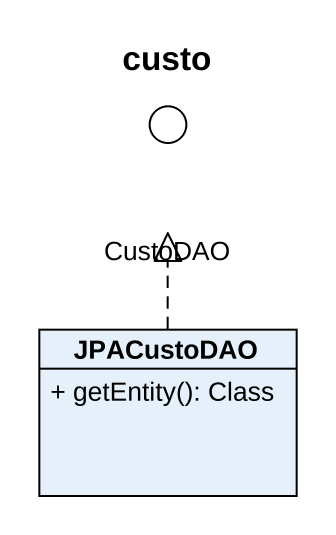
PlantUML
@startuml
title custo
allowmixing
hide circle
hide empty members
skinparam classAttributeIconSize 0
() CustoDAO <<interface>>
class JPACustoDAO {
  + getEntity(): Class
}
JPACustoDAO .up.|> CustoDAO
@enduml
